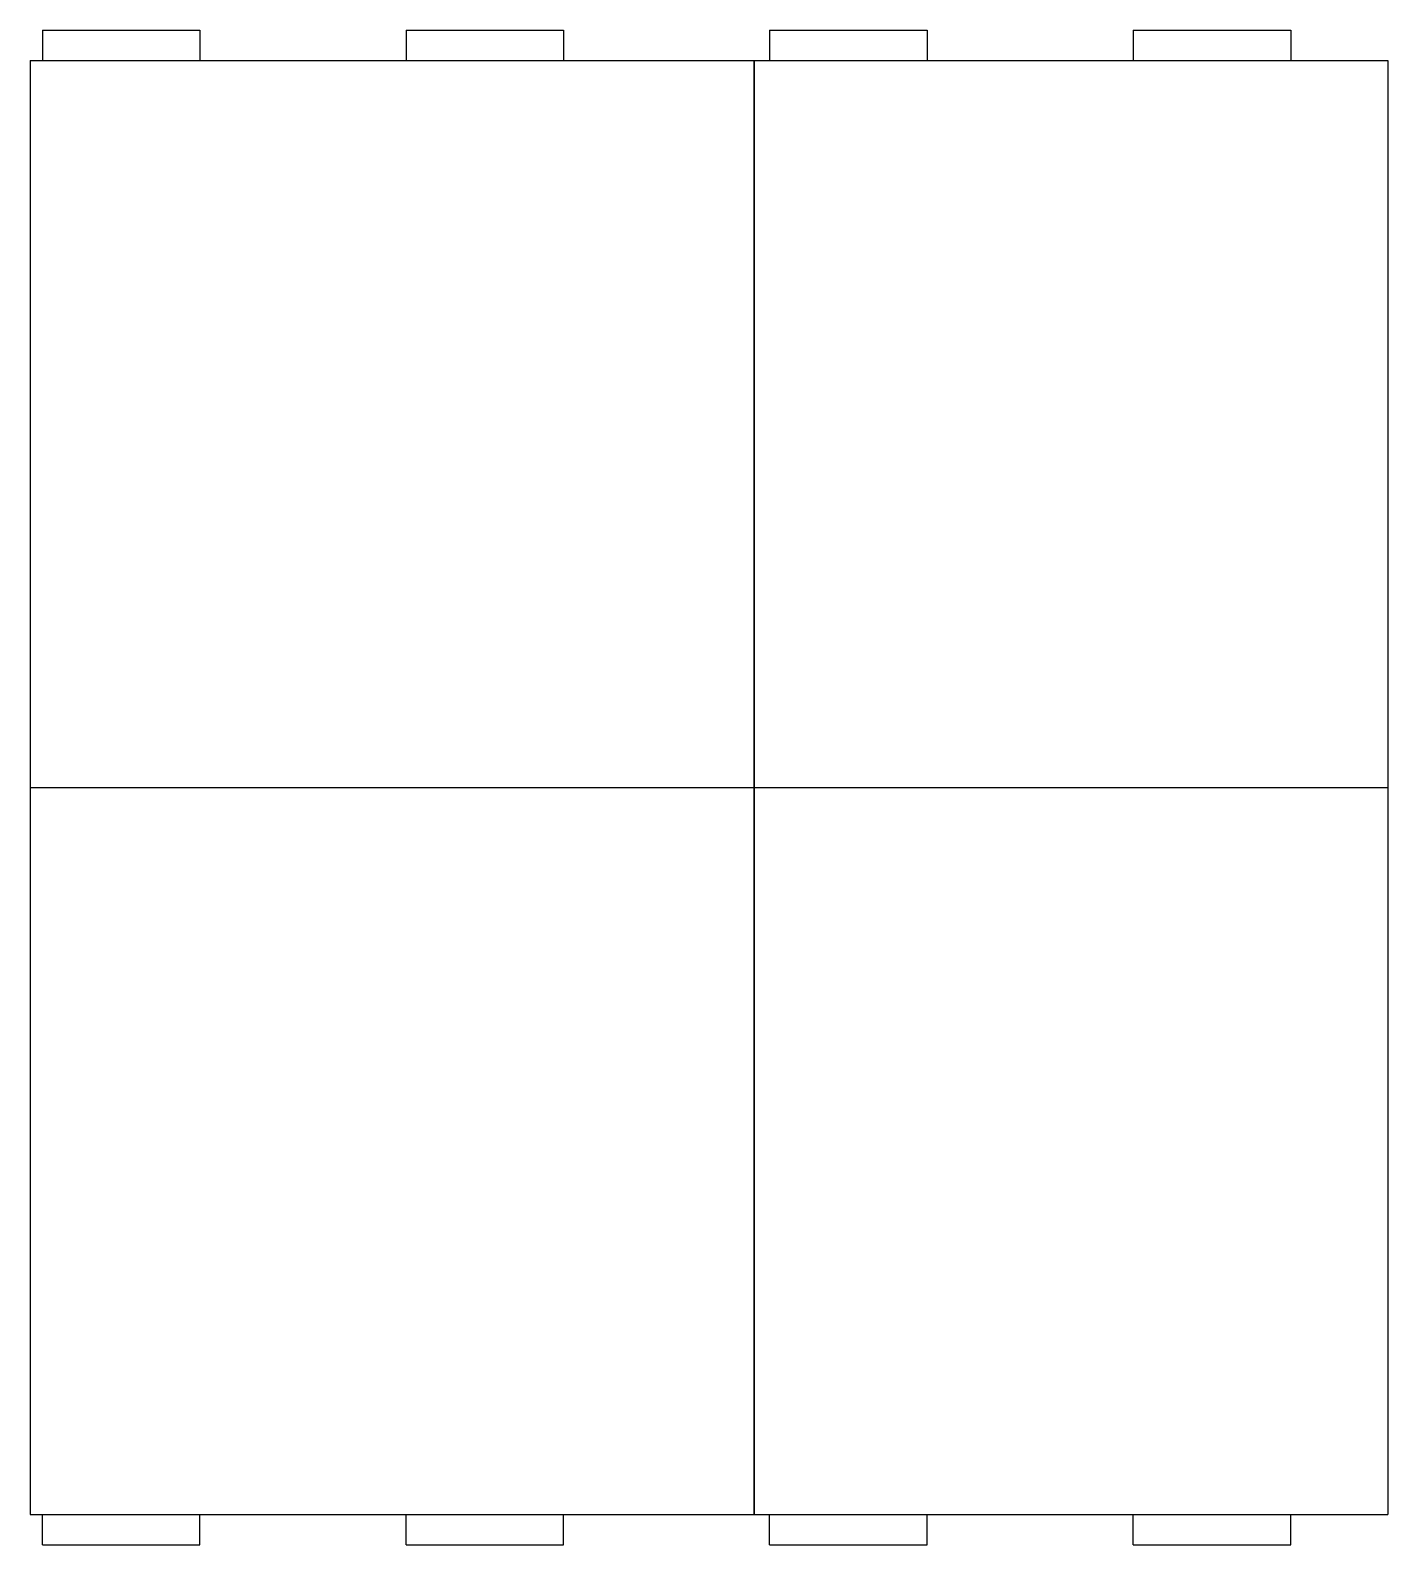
# Model space of a CAD drawing. Extents: x -2.99 to 2.61, y -3.12 to 3.12.
import ezdxf

# ---------------------------------------------------------------- set-up
doc = ezdxf.new("R2010")
doc.units = 0
doc.header["$MEASUREMENT"] = 0
doc.layers.add('VISIBLE', color=7, linetype='CONTINUOUS')

msp = doc.modelspace()

# ---------------------------------------------------------------- linework, layer by layer
at = {"layer": 'VISIBLE'}
for p, q in [((-2.936, 3.125), (-2.286, 3.125)), ((-2.936, 3.125), (-2.936, 3)), ((-2.286, 3.125), (-2.286, 3)), ((-1.436, 3.125), (-1.436, 3)), ((-1.436, 3.125), (-0.786, 3.125)), ((-0.786, 3.125), (-0.786, 3)), ((0.064, 3.125), (0.064, 3)), ((0.064, 3.125), (0.714, 3.125)), ((0.714, 3.125), (0.714, 3)), ((1.564, 3.125), (1.564, 3)), ((1.564, 3.125), (2.214, 3.125)), ((2.214, 3.125), (2.214, 3)), ((-2.986, 3), (-2.986, -3)), ((-2.986, 3), (2.614, 3)), ((-2.936, 3), (-2.286, 3)), ((-1.436, 3), (-0.786, 3)), ((0, 3), (0, -3)), ((0, -3), (0, 3)), ((0.064, 3), (0.714, 3)), ((1.564, 3), (2.214, 3)), ((2.614, 3), (2.614, -3)), ((-2.986, 0), (2.614, 0)), ((-2.986, -3), (2.614, -3)), ((-2.986, -3), (2.614, -3)), ((-2.936, -3), (-2.286, -3)), ((-2.936, -3.125), (-2.936, -3)), ((-2.286, -3.125), (-2.286, -3)), ((-1.436, -3), (-0.786, -3)), ((-1.436, -3.125), (-1.436, -3)), ((-0.786, -3.125), (-0.786, -3)), ((0.064, -3), (0.714, -3)), ((0.064, -3.125), (0.064, -3)), ((0.714, -3.125), (0.714, -3)), ((1.564, -3.125), (1.564, -3)), ((1.564, -3), (2.214, -3)), ((2.214, -3.125), (2.214, -3)), ((-2.936, -3.125), (-2.286, -3.125)), ((-1.436, -3.125), (-0.786, -3.125)), ((0.064, -3.125), (0.714, -3.125)), ((1.564, -3.125), (2.214, -3.125))]:
    msp.add_line(p, q, dxfattribs=at)

doc.saveas('drawing.dxf')
